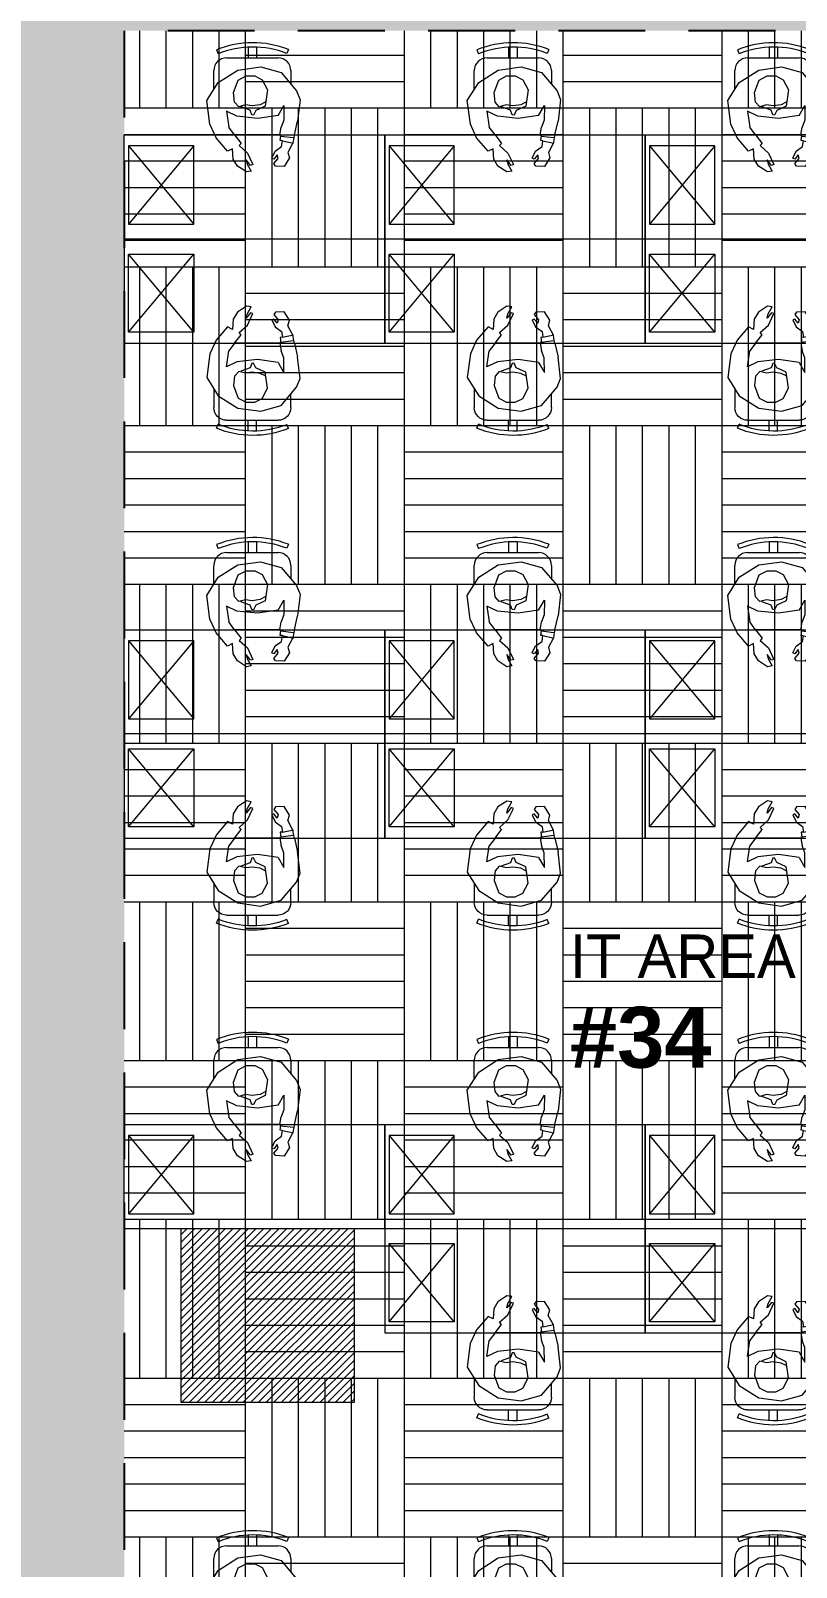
# Model space of a CAD drawing. Header units: millimetres. Extents: x 2335845 to 2509607, y 289014 to 361737.
# Drawn here: x 2349181 to 2353589, y 314752 to 323602 of the extents above; entities that cross this region are included whole.
import ezdxf

# ---------------------------------------------------------------- set-up
doc = ezdxf.new("R2010")
doc.units = ezdxf.units.MM
doc.linetypes.add('DASHED', pattern=[0.75, 0.5, -0.25])
for name, color, linetype, lineweight in [('A-PLAN-COLUMN', 3, 'Continuous', 0), ('A-PLAN-RCC-HATCH', 8, 'Continuous', 13), ('A-PLAN-THIN', 251, 'Continuous', 15), ('TOA-FL-CPT-1', 8, 'Continuous', 5), ('TOA-FURN-HUMAN', 252, 'Continuous', 9), ('TOA-FURN-MODULAR', 20, 'Continuous', 9)]:
    doc.layers.add(name, color=color, linetype=linetype, lineweight=lineweight)
doc.layers.add('FLOOR MARK', color=7, linetype='Continuous')
doc.layers.add('TEXT', color=250, linetype='Continuous')
doc.styles.get("Standard").update_dxf_attribs({"font": 'arial.ttf'})

# ---------------------------------------------------------------- blocks, each defined once
blk = doc.blocks.new('Refuge Area')
at = {"layer": 'A-PLAN-THIN', "true_color": 0xc7c8ca}
h = blk.add_hatch(dxfattribs=at)
h.set_pattern_fill('ANSI36', color=9, scale=200, angle=90, style=0)
h.set_pattern_definition([(135, (-171740.8, -401367.8), (-1234.7852, 336.7596), [1587.5, -317.5, 0, -317.5])])
edge = h.paths.add_edge_path()
edge.add_arc((52450.8, -523196.6), 546078.4, 94.799675, 95.937847)
edge.add_line((-4040.8, 19951.9), (-4040.8, 5032.2))
edge.add_line((-4040.8, 5032.2), (-1240.8, 5032.2))
edge.add_line((-1240.8, 5032.2), (1459.2, 5032.2))
edge.add_line((1459.2, 5032.2), (1459.2, 8332.2))
edge.add_line((1459.2, 8332.2), (6759.2, 8332.2))
edge.add_line((6759.2, 8332.2), (6759.2, 20966.9))
edge = h.paths.add_edge_path()
edge.add_arc((29259.2, -342462.3), 316794.5, 94.072802, 96.033819)
edge.add_line((-4040.8, -27422.8), (-4040.8, -9767.8))
edge.add_line((-4040.8, -9767.8), (-1240.8, -9767.8))
edge.add_line((-1240.8, -9767.8), (1459.2, -9767.8))
edge.add_line((1459.2, -9767.8), (1459.2, -13067.8))
edge.add_line((1459.2, -13067.8), (6759.2, -13067.8))
edge.add_line((6759.2, -13067.8), (6759.2, -26467.8))
blk = doc.blocks.new('Columns')
at = {"layer": 'A-PLAN-RCC-HATCH'}
h = blk.add_hatch(dxfattribs=at)
h.set_pattern_fill('ANSI31', color=256, scale=250, style=0)
h.set_pattern_definition([(45, (414397.9, -601762.232), (-22.0970869, 22.0970869), [])])
h.paths.add_polyline_path([(-26160.3, -9463), (-25160.3, -9463), (-25160.3, -8463), (-26160.3, -8463)])
at = {"layer": 'A-PLAN-COLUMN'}
blk.add_lwpolyline([(-26160.3, -9463), (-25160.3, -9463), (-25160.3, -8463), (-26160.3, -8463)], close=True, dxfattribs=at)
blk = doc.blocks.new('txhvb')
at = {"layer": 'TOA-FURN-HUMAN', "color": 8, "lineweight": 5}
for p, q in [((549399.8, -3909.5, 0), (549399.8, -3800.6, 0)), ((549425.6, -3868.4, 0), (549538.3, -3797, 0)), ((549473.8, -3726.6, 0), (549769.8, -3726.6, 0)), ((549538.3, -3797, 0), (549669.9, -3778.8, 0)), ((549669.9, -3778.8, 0), (549787.2, -3811.9, 0)), ((549843.8, -3800.6, 0), (549843.8, -3878, 0)), ((549359.8, -3973.3, 0), (549425.6, -3868.4, 0)), ((549787.2, -3811.9, 0), (549877, -3916.9, 0)), ((549377.2, -4109.3, 0), (549359.8, -3973.3, 0)), ((549877, -3916.9, 0), (549896.8, -3968.3, 0)), ((549896.8, -3968.3, 0), (549882.9, -4091.1, 0)), ((549533.4, -4063.3, 0), (549472.6, -4034.3, 0)), ((549472.6, -4034.3, 0), (549485.8, -4126, 0)), ((549652, -4076.1, 0), (549533.4, -4063.3, 0)), ((549770.2, -4058.7, 0), (549652, -4076.1, 0)), ((549804.2, -4001.1, 0), (549802.9, -4085.6, 0)), ((549405.4, -4170.5, 0), (549377.2, -4109.3, 0)), ((549519.8, -4170.5, 0), (549485.8, -4126, 0)), ((549780, -4170.5, 0), (549787.5, -4126, 0)), ((549802.9, -4085.6, 0), (549787.5, -4126, 0)), ((549864.3, -4170.5, 0), (549882.9, -4091.1, 0)), ((549413.4, -4187.8, 0), (549405.4, -4170.5, 0)), ((549479.7, -4265, 0), (549413.4, -4187.8, 0)), ((549519.8, -4170.5, 0), (549557.1, -4219.4, 0)), ((549557.1, -4219.4, 0), (549546, -4231.9, 0)), ((549546, -4231.9, 0), (549593.7, -4274.9, 0)), ((549752.9, -4264.4, 0), (549790.7, -4237.8, 0)), ((549780.2, -4174.4, 0), (549780, -4169.8, 0)), ((549786.4, -4175, 0), (549780.2, -4174.4, 0)), ((549782.9, -4203.7, 0), (549786.4, -4175, 0)), ((549795.2, -4204.9, 0), (549782.9, -4203.7, 0)), ((549790.7, -4237.8, 0), (549795.2, -4204.9, 0)), ((549855.8, -4216.9, 0), (549826.4, -4271.5, 0)), ((549860.7, -4185.9, 0), (549855.8, -4216.9, 0)), ((549864.3, -4170.5, 0), (549860.7, -4185.9, 0)), ((549508.3, -4250.5, 0), (549479.7, -4265, 0)), ((549511.8, -4309.5, 0), (549508.3, -4250.5, 0)), ((549535.7, -4350.2, 0), (549511.8, -4309.5, 0)), ((549612, -4346.4, 0), (549586.8, -4314.1, 0)), ((549586.8, -4314.1, 0), (549592.4, -4339, 0)), ((549593.7, -4274.9, 0), (549624.9, -4341.5, 0)), ((549734.2, -4304.6, 0), (549752.9, -4264.4, 0)), ((549745.4, -4310, 0), (549734.2, -4304.6, 0)), ((549745.3, -4335.9, 0), (549770.5, -4306.2, 0)), ((549754.5, -4349.8, 0), (549745.3, -4335.9, 0)), ((549765.7, -4285.4, 0), (549745.4, -4310, 0)), ((549770.5, -4306.2, 0), (549765.7, -4285.4, 0)), ((549835.7, -4303.3, 0), (549804.9, -4352.2, 0)), ((549826.4, -4271.5, 0), (549835.7, -4303.3, 0)), ((549587.5, -4384, 0), (549535.7, -4350.2, 0)), ((549615.6, -4379.5, 0), (549587.5, -4384, 0)), ((549592.4, -4339, 0), (549615.6, -4379.5, 0)), ((549624.9, -4341.5, 0), (549612, -4346.4, 0)), ((549804.9, -4352.2, 0), (549754.5, -4349.8, 0))]:
    blk.add_line(p, q, dxfattribs=at)
at = {"layer": 'TOA-FURN-HUMAN', "color": 8, "lineweight": 5, "elevation": 0}
for points in [[(549415.1, -3680.7), (549424.4, -3703.6)], [(549597.3, -3664.5), (549597.3, -3726.6)], [(549646.7, -3664.5), (549646.7, -3726.6)], [(549829.3, -3678.7), (549820, -3701.6)], [(549696.3, -3982), (549667.8, -3997), (549621.5, -4003.4), (549583, -3998.4), (549543.8, -4008.4), (549519.5, -3981.3), (549513.6, -3926.6), (549540.8, -3854.7), (549585.6, -3831.3), (549636.2, -3831.3), (549679, -3852.7), (549710.1, -3911), (549696.5, -4004.3), (549641.4, -4029.8), (549629.3, -4056.2), (549618.6, -4054.7), (549608.6, -4028.3), (549555.2, -4009.1)], [(549770.2, -4058.7), (549804.2, -4001.1)], [(549784.9, -4177.3), (549858.8, -4186.3)], [(549795.2, -4204.9), (549858.2, -4218.4)]]:
    blk.add_lwpolyline(points, dxfattribs=at)
blk.add_lwpolyline([(549780, -4169.8, -0.034638), (549769.8, -4170.5), (549519.8, -4170.5)], format="xyb", dxfattribs=at)
at = {"layer": 'TOA-FURN-HUMAN', "color": 8, "lineweight": 5}
for centre, radius, start, end in [((549624.7, -4196.9, 0), 557.1, 68.45805, 112.09943), ((549624.7, -4196.9, 0), 532.5, 68.48386, 112.09943), ((549473.8, -3800.6, 0), 74, 90.00011, 180.00011), ((549769.8, -3800.6, 0), 74, 0.00011, 90.00011)]:
    blk.add_arc(centre, radius, start, end, dxfattribs=at)
at = {"layer": 'TOA-FURN-MODULAR'}
for p, q in [((549284.5, -4234.5), (548909.5, -4684.5)), ((548909.5, -4234.5), (549284.5, -4684.5))]:
    blk.add_line(p, q, dxfattribs=at)
for points in [[(548884.5, -4170.5), (550384.5, -4170.5), (550384.5, -4770.5), (548884.5, -4770.5)], [(549284.5, -4234.5), (548909.5, -4234.5), (548909.5, -4684.5), (549284.5, -4684.5)]]:
    blk.add_lwpolyline(points, close=True, dxfattribs=at)

msp = doc.modelspace()

# ---------------------------------------------------------------- hatches: boundary and pattern name
at = {"layer": 'TOA-FL-CPT-1', "true_color": 0xc7c8ca}
h = msp.add_hatch(dxfattribs=at)
h.set_pattern_fill('AR-PARQ1', color=9, scale=3)
h.set_pattern_definition([(90, (54538.6, -6708.4), (-914.4, 914.4), [914.4, -914.4]), (90, (54691, -6708.4), (-914.4, 914.4), [914.4, -914.4]), (90, (54843.4, -6708.4), (-914.4, 914.4), [914.4, -914.4]), (90, (54995.8, -6708.4), (-914.4, 914.4), [914.4, -914.4]), (90, (55148.2, -6708.4), (-914.4, 914.4), [914.4, -914.4]), (90, (55300.6, -6708.4), (-914.4, 914.4), [914.4, -914.4]), (90, (55453, -6708.4), (-914.4, 914.4), [914.4, -914.4]), (0, (54538.6, -5794), (914.4, -914.4), [914.4, -914.4]), (0, (54538.6, -5641.6), (914.4, -914.4), [914.4, -914.4]), (0, (54538.6, -5489.2), (914.4, -914.4), [914.4, -914.4]), (0, (54538.6, -5336.8), (914.4, -914.4), [914.4, -914.4]), (0, (54538.6, -5184.4), (914.4, -914.4), [914.4, -914.4]), (0, (54538.6, -5032), (914.4, -914.4), [914.4, -914.4]), (0, (54538.6, -4879.6), (914.4, -914.4), [914.4, -914.4])])
h.paths.add_polyline_path([(2344950.518, 323601.624), (2348044.691, 323601.624), (2348044.691, 308801.624), (2344978.375, 308801.624), (2344983.023, 307001.553), (2351045.878, 307001.608), (2351044.683, 304701.624), (2350244.683, 304670.094), (2350244.683, 294701.624), (2352811.835, 294701.622), (2352811.821, 307001.631), (2405044.683, 307005.059), (2405044.683, 327701.624), (2410595.745, 327701.624), (2410609.803, 329501.624), (2408605.34, 329501.624), (2411484.683, 335301.624), (2408440.262, 335301.624), (2406365.488, 331122.307), (2403244.678, 328001.969), (2403244.795, 325600.805), (2384290.648, 325598.809), (2384290.648, 323607.372), (2375885.176, 323603.528), (2375861.465, 325602.978), (2360226.195, 325602.091), (2360226.052, 334601.937), (2375945.229, 334602.179), (2375945.229, 331031.373), (2376972.789, 331510.903), (2389391.537, 331510.903), (2389391.537, 331810.72), (2389491.628, 331810.72), (2389491.53, 331510.903), (2391791.53, 331510.903), (2391791.531, 333010.881), (2389491.53, 333010.881), (2389491.531, 332710.861), (2389391.537, 332710.861), (2389391.54, 333010.905), (2377622.511, 333011.008), (2377622.511, 336459.845), (2386144.742, 336459.853), (2386144.683, 337701.624), (2376094.699, 337701.624), (2376094.724, 335802.062), (2362938.321, 335802.061), (2362938.326, 340629.119), (2359023.456, 340413.419), (2359023.899, 325602.053), (2352244.614, 325602.052), (2352244.655, 339888.472), (2350244.683, 339753.79), (2350259.797, 327701.624), (2351044.683, 327701.624), (2351043.518, 325401.69), (2344945.863, 325401.675)])
h.paths.add_polyline_path([(2365719.683, 323601.624), (2395044.683, 323601.624), (2395044.683, 322741.298), (2398494.622, 322751.666), (2398494.622, 323601.624), (2403544.687, 323601.624), (2403544.687, 308801.634), (2365719.683, 308801.634)], flags=16)
h.paths.add_polyline_path([(2349719.689, 323601.683), (2365719.683, 323601.683), (2365719.683, 308801.624), (2349719.689, 308801.624)], flags=16)
h = msp.add_hatch(dxfattribs=at)
h.set_pattern_fill('AR-PARQ1', color=9, scale=3)
h.set_pattern_definition([(90, (90021.1, 24147), (-914.4, 914.4), [914.4, -914.4]), (90, (90173.5, 24147), (-914.4, 914.4), [914.4, -914.4]), (90, (90325.9, 24147), (-914.4, 914.4), [914.4, -914.4]), (90, (90478.3, 24147), (-914.4, 914.4), [914.4, -914.4]), (90, (90630.7, 24147), (-914.4, 914.4), [914.4, -914.4]), (90, (90783.1, 24147), (-914.4, 914.4), [914.4, -914.4]), (90, (90935.5, 24147), (-914.4, 914.4), [914.4, -914.4]), (0, (90021.1, 25061.4), (914.4, -914.4), [914.4, -914.4]), (0, (90021.1, 25213.8), (914.4, -914.4), [914.4, -914.4]), (0, (90021.1, 25366.2), (914.4, -914.4), [914.4, -914.4]), (0, (90021.1, 25518.6), (914.4, -914.4), [914.4, -914.4]), (0, (90021.1, 25671), (914.4, -914.4), [914.4, -914.4]), (0, (90021.1, 25823.4), (914.4, -914.4), [914.4, -914.4]), (0, (90021.1, 25975.8), (914.4, -914.4), [914.4, -914.4])])
h.paths.add_polyline_path([(2349719.689, 313831.671), (2357219.693, 313831.671), (2357219.693, 323601.624), (2349719.689, 323601.624)])

# ---------------------------------------------------------------- linework, layer by layer
at = {"layer": 'FLOOR MARK', "color": 8, "linetype": 'DASHED', "ltscale": 1000, "elevation": 0}
msp.add_lwpolyline([(2349719.689, 308801.624), (2357219.693, 308801.638), (2357219.693, 323601.697), (2349719.689, 323601.683)], close=True, dxfattribs=at)

# ---------------------------------------------------------------- block references
msp.add_blockref('Refuge Area', (2343285.489, 318569.434))
at = {"layer": 'A-PLAN-COLUMN'}
msp.add_blockref('Columns', (2376204.978, 325164.617), dxfattribs=at)
at = {"layer": 'TOA-FURN-MODULAR', "linetype": 'ByBlock', "rotation": 359.9992457086237}
for p in [(1800835.324, 327179.493, 0), (1802335.324, 327179.513, 0), (1803835.324, 327179.493, 0), (1800835.287, 324329.528, 0), (1802335.287, 324329.508, 0), (1803835.287, 324329.488, 0), (1800835.249, 321479.523, 0), (1802335.249, 321479.503, 0), (1803835.249, 321479.483, 0), (1800835.246, 318609.439, 0), (1802335.246, 318609.42, 0), (1803835.246, 318609.439, 0)]:
    msp.add_blockref('txhvb', p, dxfattribs=at)
at = {"layer": 'TOA-FURN-MODULAR', "linetype": 'ByBlock', "xscale": -1, "rotation": 180.0007542913764}
for p in [(1800835.324, 317623.835, 0), (1802335.324, 317623.854, 0), (1803835.324, 317623.874, 0), (1800835.287, 314773.869, 0), (1802335.287, 314773.85, 0), (1803835.287, 314773.869, 0), (1802335.249, 311923.845, 0), (1803835.249, 311923.865, 0)]:
    msp.add_blockref('txhvb', p, dxfattribs=at)

# ---------------------------------------------------------------- texts
at = {"layer": 'TEXT', "insert": (2352285.797, 318396.18), "char_height": 350, "width": 4235.12736, "attachment_point": 1}
msp.add_mtext('{\\fCentury Gothic|b0|i0|c0|p34;\\H0.71429x;\\C256;\\c0;IT AREA\\P\\fArial|b1|i0|c0|p34;\\H1.4x;\\C1;#34 }', dxfattribs=at)

doc.saveas('drawing.dxf')
